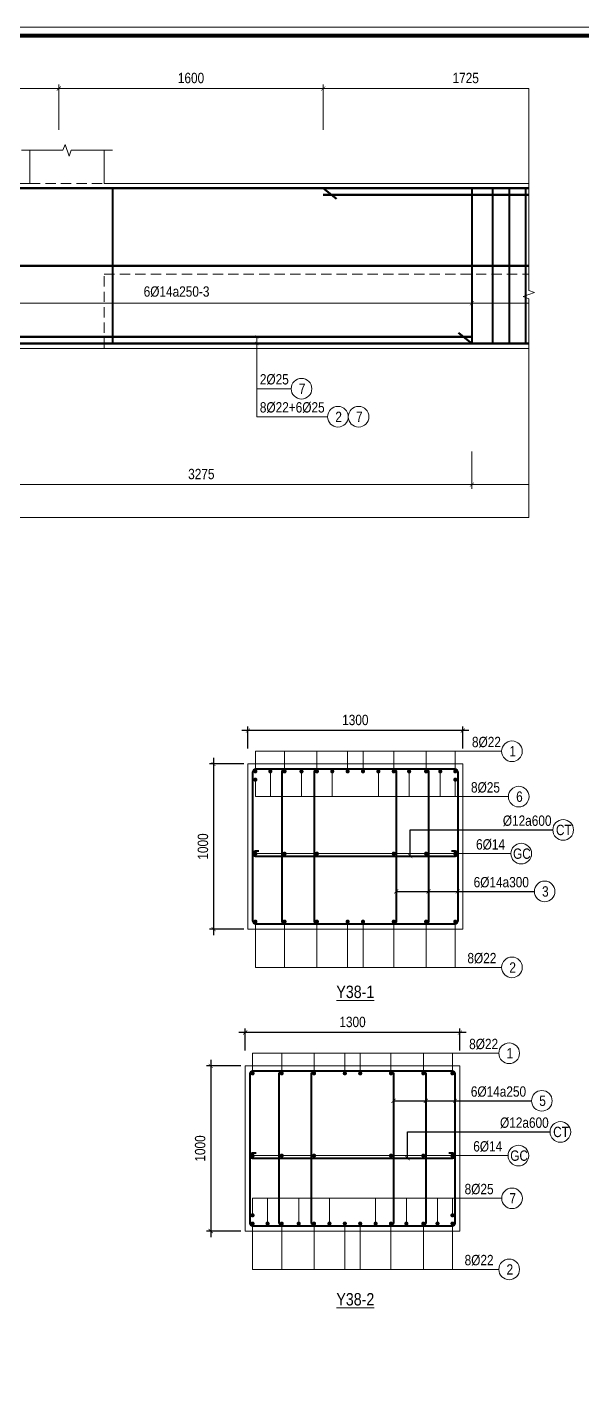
# Model space of a CAD drawing. Header units: millimetres. Extents: x 3014920 to 3563667, y -1638653 to -1356471.
# Drawn here: x 3555869 to 3559227, y -1614271 to -1606064 of the extents above; entities that cross this region are included whole.
import ezdxf
from ezdxf.enums import TextEntityAlignment as Align
from ezdxf.xclip import XClip

# ---------------------------------------------------------------- set-up
doc = ezdxf.new("R2010")
doc.units = ezdxf.units.MM
doc.header["$MEASUREMENT"] = 0
doc.header["$XCLIPFRAME"] = 0
doc.header["$PDMODE"] = 2
doc.linetypes.add('HIDDEN', pattern=[0.375, 0.25, -0.125])
doc.layers.get('0').update_dxf_attribs({"lineweight": 9})
doc.layers.get('Defpoints').update_dxf_attribs({"color": 10, "lineweight": 0})
for name, color, linetype, lineweight in [('CDAI', 21, 'Continuous', 40), ('CTHEP', 50, 'Continuous', 50), ('DBAO', 90, 'Continuous', 13), ('DGIONG', 130, 'Continuous', 13), ('DMo', 9, 'HIDDEN', 9), ('KTH', 154, 'Continuous', 9), ('Net khuat', 8, 'HIDDEN', 13), ('TEXT', 7, 'Continuous', 15)]:
    doc.layers.add(name, color=color, linetype=linetype, lineweight=lineweight)
doc.styles.add('Star-HelCon', font='VHELVCN_0.TTF')
doc.styles.add('TTP-HelCon', font='VHELVCN_0.TTF')
doc.styles.add('VNI-HELVE-CONDENSE', font='VHELVCN_0.TTF')
doc.dimstyles.new('kc-25', dxfattribs={"dimtxt": 62.5, "dimasz": 20, "dimexe": 20, "dimexo": 50, "dimgap": 25, "dimtad": 3, "dimdec": 0, "dimzin": 0, "dimdsep": 46, "dimtxsty": 'VNI-HELVE-CONDENSE', "dimblk": 'DIM', "dimcen": 2.5, "dimclrd": 256, "dimclre": 154, "dimclrt": 7, "dimaunit": 1, "dimadec": 0, "dimazin": 0, "dimtfac": 1, "dimtdec": 0, "dimtix": 1, "dimtmove": 0, "dimatfit": 3, "dimldrblk": 'DOT', "dimfxl": 1, "dimtolj": 1, "dimtzin": 0, "dimarcsym": 0})
doc.dimstyles.new('TTP-25', dxfattribs={"dimscale": 25, "dimtxt": 2.5, "dimasz": 1, "dimexe": 1, "dimexo": 1, "dimgap": 0.09, "dimtad": 0, "dimdec": 4, "dimrnd": 1, "dimzin": 9, "dimdsep": 46, "dimtxsty": 'TTP-HelCon', "dimblk": 'ARCHTICK', "dimcen": 0.09, "dimdle": 1.5, "dimclrd": 256, "dimclre": 256, "dimclrt": 7, "dimadec": 0, "dimazin": 0, "dimtfac": 1, "dimtdec": 4, "dimtmove": 0, "dimatfit": 3, "dimldrblk": 'ARCHTICK', "dimfxl": 1, "dimtvp": 1, "dimtolj": 1, "dimtzin": 0, "dimarcsym": 0})

# ---------------------------------------------------------------- blocks, each defined once
blk = doc.blocks.new('_ArchTick')
at = {"color": 0, "linetype": 'ByBlock', "const_width": 0.15}
blk.add_lwpolyline([(-0.5, -0.5), (0.5, 0.5)], dxfattribs=at)
blk = doc.blocks.new('*D552')
at = {"layer": 'Defpoints', "color": 0, "transparency": 16777216}
for p in [(12225, -1825), (23375, -1825), (12225, -2025)]:
    blk.add_point(p, dxfattribs=at)
at = {"layer": 'KTH', "lineweight": -2, "transparency": 16777216}
for p, q in [((12225, -1850), (12225, -2050)), ((23375, -1850), (23375, -2050)), ((23412.5, -2025), (12187.5, -2025))]:
    blk.add_line(p, q, dxfattribs=at)
at = {"layer": 'KTH', "lineweight": -2, "transparency": 16777216, "xscale": 25, "yscale": 25, "zscale": 25, "rotation": 180}
blk.add_blockref('_ArchTick', (12225, -2025), dxfattribs=at)
at = {"layer": 'KTH', "lineweight": -2, "transparency": 16777216, "xscale": 25, "yscale": 25, "zscale": 25}
blk.add_blockref('_ArchTick', (23375, -2025), dxfattribs=at)
at = {"layer": 'KTH', "color": 7, "transparency": 16777216, "insert": (17800, -1961.1), "char_height": 62.5, "attachment_point": 5, "style": 'TTP-HelCon'}
blk.add_mtext('\\A1;11150', dxfattribs=at)
blk = doc.blocks.new('*D556')
at = {"layer": 'Defpoints', "color": 0, "transparency": 16777216}
for p in [(11924.9, -550), (15500, -550), (15500, -726.4)]:
    blk.add_point(p, dxfattribs=at)
at = {"layer": 'KTH', "lineweight": -2, "transparency": 16777216}
for p, q in [((11924.9, -575), (11924.9, -751.4)), ((15500, -575), (15500, -751.4)), ((11887.4, -726.4), (15537.5, -726.4))]:
    blk.add_line(p, q, dxfattribs=at)
at = {"layer": 'KTH', "lineweight": -2, "transparency": 16777216, "xscale": 25, "yscale": 25, "zscale": 25, "rotation": 180}
blk.add_blockref('_ArchTick', (11924.9, -726.4), dxfattribs=at)
at = {"layer": 'KTH', "lineweight": -2, "transparency": 16777216, "xscale": 25, "yscale": 25, "zscale": 25}
blk.add_blockref('_ArchTick', (15500, -726.4), dxfattribs=at)
at = {"layer": 'KTH', "color": 7, "transparency": 16777216, "insert": (13712.5, -656.5), "char_height": 62.5, "attachment_point": 5, "style": 'TTP-HelCon'}
blk.add_mtext('\\A1;6Þ14a250-3', dxfattribs=at)
blk = doc.blocks.new('*D557')
at = {"layer": 'Defpoints', "color": 0, "transparency": 16777216}
for p in [(13000, 574), (11275, 300), (13000, 300)]:
    blk.add_point(p, dxfattribs=at)
at = {"layer": 'KTH', "lineweight": -2, "transparency": 16777216}
for p, q in [((11275, 325), (11275, 599)), ((13000, 325), (13000, 599)), ((11237.5, 574), (13037.5, 574))]:
    blk.add_line(p, q, dxfattribs=at)
at = {"layer": 'KTH', "lineweight": -2, "transparency": 16777216, "xscale": 25, "yscale": 25, "zscale": 25, "rotation": 180}
blk.add_blockref('_ArchTick', (11275, 574), dxfattribs=at)
at = {"layer": 'KTH', "lineweight": -2, "transparency": 16777216, "xscale": 25, "yscale": 25, "zscale": 25}
blk.add_blockref('_ArchTick', (13000, 574), dxfattribs=at)
at = {"layer": 'KTH', "color": 7, "transparency": 16777216, "insert": (12137.5, 637.8), "char_height": 62.5, "attachment_point": 5, "style": 'TTP-HelCon'}
blk.add_mtext('\\A1;1725', dxfattribs=at)
blk = doc.blocks.new('DIM')
h = blk.add_hatch(color=1)
h.paths.add_polyline_path([(0.49, 0.29, 1), (0.29, 0.49), (-0.19, 0), (0.19, 0)])
h.paths.add_polyline_path([(0.19, 0), (-0.19, 0), (-0.49, -0.29, 1), (-0.29, -0.49)])
at = {"color": 9}
for p, q in [((-0.19, 0), (-1.5, 0)), ((0.19, 0), (1.5, 0))]:
    blk.add_line(p, q, dxfattribs=at)
at = {"color": 1}
for p, q in [((-0.49, -0.29), (0.29, 0.49)), ((-0.29, -0.49), (0.49, 0.29)), ((-0.19, 0), (0.19, 0))]:
    blk.add_line(p, q, dxfattribs=at)
blk.add_arc((-0.39, -0.39), 0.138, 135, 315, dxfattribs=at)
blk = doc.blocks.new('*D559')
at = {"layer": 'Defpoints', "color": 0, "transparency": 16777216}
for p in [(13000, 574), (13000, 300), (14600, 300)]:
    blk.add_point(p, dxfattribs=at)
at = {"layer": 'KTH', "lineweight": -2, "transparency": 16777216}
for p, q in [((13000, 325), (13000, 599)), ((14600, 325), (14600, 599)), ((14637.5, 574), (12962.5, 574))]:
    blk.add_line(p, q, dxfattribs=at)
at = {"layer": 'KTH', "lineweight": -2, "transparency": 16777216, "xscale": 25, "yscale": 25, "zscale": 25, "rotation": 180}
blk.add_blockref('_ArchTick', (13000, 574), dxfattribs=at)
at = {"layer": 'KTH', "lineweight": -2, "transparency": 16777216, "xscale": 25, "yscale": 25, "zscale": 25}
blk.add_blockref('_ArchTick', (14600, 574), dxfattribs=at)
at = {"layer": 'KTH', "color": 7, "transparency": 16777216, "insert": (13800, 637.8), "char_height": 62.5, "attachment_point": 5, "style": 'TTP-HelCon'}
blk.add_mtext('\\A1;1600', dxfattribs=at)
blk = doc.blocks.new('*D561')
at = {"layer": 'Defpoints', "color": 0, "transparency": 16777216}
for p in [(15500, -1600), (20725, -1600), (20725, -1825)]:
    blk.add_point(p, dxfattribs=at)
at = {"layer": 'KTH', "lineweight": -2, "transparency": 16777216}
for p, q in [((15500, -1625), (15500, -1850)), ((20725, -1625), (20725, -1850)), ((15462.5, -1825), (20762.5, -1825))]:
    blk.add_line(p, q, dxfattribs=at)
at = {"layer": 'KTH', "lineweight": -2, "transparency": 16777216, "xscale": 25, "yscale": 25, "zscale": 25, "rotation": 180}
blk.add_blockref('_ArchTick', (15500, -1825), dxfattribs=at)
at = {"layer": 'KTH', "lineweight": -2, "transparency": 16777216, "xscale": 25, "yscale": 25, "zscale": 25}
blk.add_blockref('_ArchTick', (20725, -1825), dxfattribs=at)
at = {"layer": 'KTH', "color": 7, "transparency": 16777216, "insert": (18112.5, -1761.2), "char_height": 62.5, "attachment_point": 5, "style": 'TTP-HelCon'}
blk.add_mtext('\\A1;5225', dxfattribs=at)
blk = doc.blocks.new('*D562')
at = {"layer": 'Defpoints', "color": 0, "transparency": 16777216}
for p in [(12225, -1600), (15500, -1600), (15500, -1825)]:
    blk.add_point(p, dxfattribs=at)
at = {"layer": 'KTH', "lineweight": -2, "transparency": 16777216}
for p, q in [((12225, -1625), (12225, -1850)), ((15500, -1625), (15500, -1850)), ((12187.5, -1825), (15537.5, -1825))]:
    blk.add_line(p, q, dxfattribs=at)
at = {"layer": 'KTH', "lineweight": -2, "transparency": 16777216, "xscale": 25, "yscale": 25, "zscale": 25, "rotation": 180}
blk.add_blockref('_ArchTick', (12225, -1825), dxfattribs=at)
at = {"layer": 'KTH', "lineweight": -2, "transparency": 16777216, "xscale": 25, "yscale": 25, "zscale": 25}
blk.add_blockref('_ArchTick', (15500, -1825), dxfattribs=at)
at = {"layer": 'KTH', "color": 7, "transparency": 16777216, "insert": (13862.5, -1761.2), "char_height": 62.5, "attachment_point": 5, "style": 'TTP-HelCon'}
blk.add_mtext('\\A1;3275', dxfattribs=at)
blk = doc.blocks.new('*D573')
at = {"layer": 'Defpoints', "color": 0, "transparency": 16777216}
for p in [(16325, 574), (14600, 300), (16325, 300)]:
    blk.add_point(p, dxfattribs=at)
at = {"layer": 'KTH', "lineweight": -2, "transparency": 16777216}
for p, q in [((14600, 325), (14600, 599)), ((16325, 325), (16325, 599)), ((14562.5, 574), (16362.5, 574))]:
    blk.add_line(p, q, dxfattribs=at)
at = {"layer": 'KTH', "lineweight": -2, "transparency": 16777216, "xscale": 25, "yscale": 25, "zscale": 25, "rotation": 180}
blk.add_blockref('_ArchTick', (14600, 574), dxfattribs=at)
at = {"layer": 'KTH', "lineweight": -2, "transparency": 16777216, "xscale": 25, "yscale": 25, "zscale": 25}
blk.add_blockref('_ArchTick', (16325, 574), dxfattribs=at)
at = {"layer": 'KTH', "color": 7, "transparency": 16777216, "insert": (15462.5, 637.8), "char_height": 62.5, "attachment_point": 5, "style": 'TTP-HelCon'}
blk.add_mtext('\\A1;1725', dxfattribs=at)
blk = doc.blocks.new('*D574')
at = {"layer": 'Defpoints', "color": 0, "transparency": 16777216}
for p in [(15500, -550), (17125, -550), (15500, -726.4)]:
    blk.add_point(p, dxfattribs=at)
at = {"layer": 'KTH', "lineweight": -2, "transparency": 16777216}
for p, q in [((15500, -575), (15500, -751.4)), ((17125, -575), (17125, -751.4)), ((17162.5, -726.4), (15462.5, -726.4))]:
    blk.add_line(p, q, dxfattribs=at)
at = {"layer": 'KTH', "lineweight": -2, "transparency": 16777216, "xscale": 25, "yscale": 25, "zscale": 25, "rotation": 180}
blk.add_blockref('_ArchTick', (15500, -726.4), dxfattribs=at)
at = {"layer": 'KTH', "lineweight": -2, "transparency": 16777216, "xscale": 25, "yscale": 25, "zscale": 25}
blk.add_blockref('_ArchTick', (17125, -726.4), dxfattribs=at)
at = {"layer": 'KTH', "color": 7, "transparency": 16777216, "insert": (16312.5, -656.5), "char_height": 62.5, "attachment_point": 5, "style": 'TTP-HelCon'}
blk.add_mtext('\\A1;2x5x6Þ14a100-3', dxfattribs=at)
blk = doc.blocks.new('*D582')
at = {"layer": 'Defpoints', "color": 0, "ltscale": 500, "transparency": 16777216}
for p in [(3557205.7, -1610527.6), (3556997.4, -1611527.6), (3557205.7, -1611527.6)]:
    blk.add_point(p, dxfattribs=at)
at = {"layer": 'KTH', "lineweight": -2, "ltscale": 500, "transparency": 16777216}
for p, q in [((3557180.7, -1610527.6), (3556972.4, -1610527.6)), ((3556997.4, -1610490.1), (3556997.4, -1611565.1)), ((3557180.7, -1611527.6), (3556972.4, -1611527.6))]:
    blk.add_line(p, q, dxfattribs=at)
at = {"layer": 'KTH', "lineweight": -2, "ltscale": 500, "transparency": 16777216, "xscale": 25, "yscale": 25, "zscale": 25}
for p, rotation in [((3556997.4, -1610527.6), 90), ((3556997.4, -1611527.6), 270)]:
    blk.add_blockref('_ArchTick', p, dxfattribs=dict(at, rotation=rotation))
at = {"layer": 'KTH', "color": 7, "ltscale": 500, "transparency": 16777216, "insert": (3556933.6, -1611027.6), "char_height": 62.5, "attachment_point": 5, "rotation": 90, "style": 'TTP-HelCon'}
blk.add_mtext('\\A1;1000', dxfattribs=at)
blk = doc.blocks.new('*D583')
at = {"layer": 'Defpoints', "color": 0, "ltscale": 500, "transparency": 16777216}
for p in [(3557205.7, -1610325.3), (3557205.7, -1610458.6), (3558505.7, -1610458.6)]:
    blk.add_point(p, dxfattribs=at)
at = {"layer": 'KTH', "lineweight": -2, "ltscale": 500, "transparency": 16777216}
for p, q in [((3558543.2, -1610325.3), (3557168.2, -1610325.3)), ((3557205.7, -1610433.6), (3557205.7, -1610300.3)), ((3558505.7, -1610433.6), (3558505.7, -1610300.3))]:
    blk.add_line(p, q, dxfattribs=at)
at = {"layer": 'KTH', "lineweight": -2, "ltscale": 500, "transparency": 16777216, "xscale": 25, "yscale": 25, "zscale": 25, "rotation": 180}
blk.add_blockref('_ArchTick', (3557205.7, -1610325.3), dxfattribs=at)
at = {"layer": 'KTH', "lineweight": -2, "ltscale": 500, "transparency": 16777216, "xscale": 25, "yscale": 25, "zscale": 25}
blk.add_blockref('_ArchTick', (3558505.7, -1610325.3), dxfattribs=at)
at = {"layer": 'KTH', "color": 7, "ltscale": 500, "transparency": 16777216, "insert": (3557855.7, -1610261.5), "char_height": 62.5, "attachment_point": 5, "style": 'TTP-HelCon'}
blk.add_mtext('\\A1;1300', dxfattribs=at)
blk = doc.blocks.new('*D584')
at = {"layer": 'Defpoints', "color": 0, "ltscale": 500, "transparency": 16777216}
for p in [(3557188.7, -1612356.9), (3556980.5, -1613356.9), (3557188.7, -1613356.9)]:
    blk.add_point(p, dxfattribs=at)
at = {"layer": 'KTH', "lineweight": -2, "ltscale": 500, "transparency": 16777216}
for p, q in [((3556980.5, -1612319.4), (3556980.5, -1613394.4)), ((3557163.7, -1612356.9), (3556955.5, -1612356.9)), ((3557163.7, -1613356.9), (3556955.5, -1613356.9))]:
    blk.add_line(p, q, dxfattribs=at)
at = {"layer": 'KTH', "lineweight": -2, "ltscale": 500, "transparency": 16777216, "xscale": 25, "yscale": 25, "zscale": 25}
for p, rotation in [((3556980.5, -1612356.9), 90), ((3556980.5, -1613356.9), 270)]:
    blk.add_blockref('_ArchTick', p, dxfattribs=dict(at, rotation=rotation))
at = {"layer": 'KTH', "color": 7, "ltscale": 500, "transparency": 16777216, "insert": (3556916.7, -1612856.9), "char_height": 62.5, "attachment_point": 5, "rotation": 90, "style": 'TTP-HelCon'}
blk.add_mtext('\\A1;1000', dxfattribs=at)
blk = doc.blocks.new('*D585')
at = {"layer": 'Defpoints', "color": 0, "ltscale": 500, "transparency": 16777216}
for p in [(3557188.7, -1612154.6), (3557188.7, -1612287.9), (3558488.7, -1612287.9)]:
    blk.add_point(p, dxfattribs=at)
at = {"layer": 'KTH', "lineweight": -2, "ltscale": 500, "transparency": 16777216}
for p, q in [((3558526.2, -1612154.6), (3557151.2, -1612154.6)), ((3557188.7, -1612262.9), (3557188.7, -1612129.6)), ((3558488.7, -1612262.9), (3558488.7, -1612129.6))]:
    blk.add_line(p, q, dxfattribs=at)
at = {"layer": 'KTH', "lineweight": -2, "ltscale": 500, "transparency": 16777216, "xscale": 25, "yscale": 25, "zscale": 25, "rotation": 180}
blk.add_blockref('_ArchTick', (3557188.7, -1612154.6), dxfattribs=at)
at = {"layer": 'KTH', "lineweight": -2, "ltscale": 500, "transparency": 16777216, "xscale": 25, "yscale": 25, "zscale": 25}
blk.add_blockref('_ArchTick', (3558488.7, -1612154.6), dxfattribs=at)
at = {"layer": 'KTH', "color": 7, "ltscale": 500, "transparency": 16777216, "insert": (3557838.7, -1612090.8), "char_height": 62.5, "attachment_point": 5, "style": 'TTP-HelCon'}
blk.add_mtext('\\A1;1300', dxfattribs=at)
blk = doc.blocks.new('CHG_XX_Khung ten')
blk.add_lwpolyline([(15, 579), (826, 579), (826, 15), (15, 15)], close=True)
at = {"color": 4, "linetype": 'Continuous', "const_width": 1}
blk.add_lwpolyline([(17, 577), (824, 577), (824, 17), (17, 17)], close=True, dxfattribs=at)
blk = doc.blocks.new('2Y-38')
at = {"layer": 'CDAI'}
for points in [[(13324.9293, -30), (13324.9293, -970)], [(15500.00748, -30), (15500.00748, -970)]]:
    blk.add_lwpolyline(points, dxfattribs=at)
at = {"layer": 'CDAI', "elevation": 0}
for points in [[(15624.98074, -30), (15624.98074, -970)], [(15724.98074, -30), (15724.98074, -970)], [(15824.98074, -30), (15824.98074, -970)]]:
    blk.add_lwpolyline(points, dxfattribs=at)
at = {"layer": 'CTHEP'}
for p, q in [((30, -30), (23344.99249, -30)), ((14681.43337, -94.54287), (14600.00748, -30.01737)), ((21749.98499, -70), (14600.00748, -70)), ((23304.99249, -500), (69.99249, -500)), ((15418.58159, -905.49782), (15500.00748, -970.02332))]:
    blk.add_line(p, q, dxfattribs=at)
for points in [[(30, -970), (23344.99249, -970)], [(10749.99249, -930.00595), (15500.00748, -930.00019)]]:
    blk.add_lwpolyline(points, dxfattribs=at)
at = {"layer": 'DBAO', "linetype": 'Continuous'}
for p, q in [((12825, 200), (12825, 0)), ((13274.92181, 200), (13274.92181, 0)), ((7275, 0), (12825, 0)), ((13274.92181, 0), (16074.98074, 0)), ((13274.92181, 0), (13274.92181, 0))]:
    blk.add_line(p, q, dxfattribs=at)
at = {"layer": 'DBAO', "linetype": 'Continuous', "flags": 128}
blk.add_lwpolyline([(23374.99249, 0), (23374.99887, -1000), (7474.98748, -1000)], dxfattribs=at)
at = {"layer": 'DGIONG', "linetype": 'Continuous', "flags": 128}
blk.add_lwpolyline([(13324.92181, 200), (13074.96091, 200), (13062.46091, 165.65653), (13037.46091, 234.34347), (13024.96091, 200), (12774.9925, 200)], dxfattribs=at)
at = {"layer": 'DGIONG'}
for centre in [(14468.70989, -1243.93134), (14689.46174, -1413.91229), (14814.46174, -1413.91229)]:
    blk.add_circle(centre, 62.5, dxfattribs=at)
at = {"layer": 'Net khuat', "ltscale": 250}
for p, q in [((12824.9925, 0), (12825, 0)), ((12825, 0), (13274.92181, 0)), ((13274.91431, 0), (13274.92181, 0)), ((13274.92181, 0), (13274.92931, 0)), ((13274.92181, -549.99251), (23074.99999, -549.99212)), ((13274.92181, -1000), (13274.9223, -549.99212))]:
    blk.add_line(p, q, dxfattribs=at)
at = {"layer": 'TEXT', "style": 'TTP-HelCon'}
for s, p in [('2Þ25', (14216.65386, -1218.07834, 0)), ('8Þ22+6Þ25', (14216.65386, -1388.05934, 0))]:
    blk.add_text(s, height=62.5, dxfattribs=at).set_placement(p)
at = {"layer": 'TEXT', "style": 'Star-HelCon'}
for s, p in [('7', (14472.87656, -1243.93134)), ('2', (14693.6284, -1413.91229)), ('7', (14818.6284, -1413.91229))]:
    blk.add_text(s, height=62.5, dxfattribs=at).set_placement(p, align=Align.MIDDLE)
at = {"layer": 'KTH'}
dim = blk.add_linear_dim(base=(12999.99036, 574.00461), p1=(11274.99249, 300), p2=(12999.99036, 300), angle=180, dimstyle='TTP-25', override={"dimtmove": 1}, dxfattribs=at)
dim.commit()
dim.dimension.update_dxf_attribs({"geometry": '*D557', "text_midpoint": (12137.49142, 637.83794)})
for base, p1, p2, picture, middle in [((12999.99036, 574.00461), (14600.00748, 300), (12999.99036, 300), '*D559', (13799.99892, 637.83794)), ((16324.98074, 574.00461), (14600.00748, 300), (16324.98074, 300), '*D573', (15462.49411, 637.83794)), ((15500.00748, -1825), (12224.99999, -1600), (15500.00748, -1600.00595), '*D562', (13862.50373, -1761.16667)), ((20724.99249, -1825), (15500.00748, -1600.00595), (20724.99249, -1600.00004), '*D561', (18112.49998, -1761.16667)), ((12224.99036, -2024.95574), (23374.99249, -1825.00004), (12224.99036, -1825), '*D552', (17799.99142, -1961.12241))]:
    dim = blk.add_linear_dim(base=base, p1=p1, p2=p2, dimstyle='TTP-25', override={"dimtmove": 1}, dxfattribs=at)
    dim.commit()
    dim.dimension.update_dxf_attribs({"geometry": picture, "text_midpoint": middle})
dim = blk.add_linear_dim(base=(15500.00748, -726.43761), p1=(11924.91431, -549.98684), p2=(15500.00748, -549.99279), text='6Þ14a250-3', dimstyle='TTP-25', override={"dimtmove": 1}, dxfattribs=at)
dim.commit()
dim.dimension.update_dxf_attribs({"geometry": '*D556', "text_midpoint": (13712.46089, -656.52095)})
dim = blk.add_linear_dim(base=(15500.00748, -726.43782), p1=(17124.98074, -549.99241), p2=(15500.00748, -549.99279), angle=180, text='2x5x6Þ14a100-3', dimstyle='TTP-25', override={"dimtmove": 1}, dxfattribs=at)
dim.commit()
dim.dimension.update_dxf_attribs({"geometry": '*D574', "text_midpoint": (16312.49411, -656.52115)})
at = {"layer": 'DGIONG'}
for points in [[(14198.14206, -930), (14198.14183, -1243.93129), (14406.20989, -1243.93129)], [(14198.14201, -970), (14198.14183, -1413.91229), (14626.96174, -1413.91229)]]:
    blk.add_leader(points, dimstyle='kc-25', override={"dimtad": 0, "dimldrblk": 'ArchTick', "dimfxl": 100, "dimarcsym": 1}, dxfattribs=at)

msp = doc.modelspace()

# ---------------------------------------------------------------- linework, layer by layer
at = {"layer": 'CDAI'}
for points in [[(3557254.41615, -1610557.58925), (3558456.91615, -1610557.58925, -0.4142135624), (3558475.66615, -1610576.33925), (3558475.66615, -1611478.83926, -0.4142135624), (3558456.91615, -1611497.58926), (3557254.41615, -1611497.58926, -0.4142135624), (3557235.66615, -1611478.83926), (3557235.66615, -1610576.33925, -0.4142135624)], [(3557430.84472, -1610557.58926), (3558280.48758, -1610557.58926, -0.4142135624), (3558299.23758, -1610576.33926), (3558299.23758, -1611478.83926, -0.4142135624), (3558280.48758, -1611497.58926), (3557430.84472, -1611497.58926, -0.4142135624), (3557412.09472, -1611478.83926), (3557412.09472, -1610576.33926, -0.4142135624)], [(3557626.72384, -1610557.58926), (3558084.60846, -1610557.58926, -0.4142135624), (3558103.35846, -1610576.33926), (3558103.35846, -1611478.83926, -0.4142135624), (3558084.60846, -1611497.58926), (3557626.72384, -1611497.58926, -0.4142135624), (3557607.97384, -1611478.83926), (3557607.97384, -1610576.33926, -0.4142135624)], [(3557237.47297, -1612386.88125), (3558439.97297, -1612386.88125, -0.4142135624), (3558458.72297, -1612405.63125), (3558458.72297, -1613308.13126, -0.4142135624), (3558439.97297, -1613326.88126), (3557237.47297, -1613326.88126, -0.4142135624), (3557218.72297, -1613308.13126), (3557218.72297, -1612405.63125, -0.4142135624)], [(3557413.90154, -1612386.88126), (3558263.5444, -1612386.88126, -0.4142135624), (3558282.2944, -1612405.63126), (3558282.2944, -1613308.13126, -0.4142135624), (3558263.5444, -1613326.88126), (3557413.90154, -1613326.88126, -0.4142135624), (3557395.15154, -1613308.13126), (3557395.15154, -1612405.63126, -0.4142135624)], [(3557609.78066, -1612386.88126), (3558067.66528, -1612386.88126, -0.4142135624), (3558086.41528, -1612405.63126), (3558086.41528, -1613308.13126, -0.4142135624), (3558067.66528, -1613326.88126), (3557609.78066, -1613326.88126, -0.4142135624), (3557591.03066, -1613308.13126), (3557591.03066, -1612405.63126, -0.4142135624)]]:
    msp.add_lwpolyline(points, format="xyb", close=True, dxfattribs=at)
for points in [[(3557272.58614, -1611055.92259), (3557250.66615, -1611055.92259, 0.4142135624), (3557235.66615, -1611070.92259, 0.4142135624), (3557250.66615, -1611085.92259), (3558460.66615, -1611085.92259, 0.4142135624), (3558475.66615, -1611070.92259, 0.4142135624), (3558460.66615, -1611055.92259), (3558438.74616, -1611055.92259)], [(3557255.64296, -1612885.21459), (3557233.72297, -1612885.21459, 0.4142135624), (3557218.72297, -1612900.21459, 0.4142135624), (3557233.72297, -1612915.21459), (3558443.72297, -1612915.21459, 0.4142135624), (3558458.72297, -1612900.21459, 0.4142135624), (3558443.72297, -1612885.21459), (3558421.80298, -1612885.21459)]]:
    msp.add_lwpolyline(points, format="xyb", dxfattribs=at)
at = {"layer": 'CTHEP', "const_width": 12.5}
for points in [[(3557244.41615, -1610572.58925, 1), (3557256.91615, -1610572.58925, 1)], [(3557244.41615, -1610622.58925, 1), (3557256.91615, -1610622.58925, 1)], [(3557335.13044, -1610572.58926, -1), (3557347.63044, -1610572.58926, -1)], [(3557420.84472, -1610572.58926, -1), (3557433.34472, -1610572.58926, -1)], [(3557523.64692, -1610572.58926, -1), (3557536.14692, -1610572.58926, -1)], [(3557616.72384, -1610572.58926, -1), (3557629.22384, -1610572.58926, -1)], [(3557709.80077, -1610572.58926, -1), (3557722.30077, -1610572.58926, -1)], [(3557815.37769, -1610572.58926, 1), (3557802.87769, -1610572.58926, 1)], [(3557895.95461, -1610572.58926, -1), (3557908.45461, -1610572.58926, -1)], [(3557989.03154, -1610572.58926, -1), (3558001.53154, -1610572.58926, -1)], [(3558082.10846, -1610572.58926, -1), (3558094.60846, -1610572.58926, -1)], [(3558187.68538, -1610572.58926, 1), (3558175.18538, -1610572.58926, 1)], [(3558290.48758, -1610572.58926, 1), (3558277.98758, -1610572.58926, 1)], [(3558376.20187, -1610572.58926, 1), (3558363.70187, -1610572.58926, 1)], [(3558454.41615, -1610572.58925, 1), (3558466.91615, -1610572.58925, 1)], [(3558454.41615, -1610622.58925, 1), (3558466.91615, -1610622.58925, 1)], [(3557244.41615, -1611070.92259, 1), (3557256.91615, -1611070.92259, 1)], [(3557420.84472, -1611070.92259, -1), (3557433.34472, -1611070.92259, -1)], [(3557616.72384, -1611070.92259, -1), (3557629.22384, -1611070.92259, -1)], [(3558082.10846, -1611070.92259, -1), (3558094.60846, -1611070.92259, -1)], [(3558290.48758, -1611070.92259, 1), (3558277.98758, -1611070.92259, 1)], [(3558454.41615, -1611070.92259, 1), (3558466.91615, -1611070.92259, 1)], [(3557244.41615, -1611482.58926, 1), (3557256.91615, -1611482.58926, 1)], [(3557420.84472, -1611482.58926, 1), (3557433.34472, -1611482.58926, 1)], [(3557616.72384, -1611482.58926, 1), (3557629.22384, -1611482.58926, 1)], [(3557815.37769, -1611482.58926, -1), (3557802.87769, -1611482.58926, -1)], [(3557895.95461, -1611482.58926, 1), (3557908.45461, -1611482.58926, 1)], [(3558082.10846, -1611482.58926, 1), (3558094.60846, -1611482.58926, 1)], [(3558290.48758, -1611482.58926, -1), (3558277.98758, -1611482.58926, -1)], [(3558454.41615, -1611482.58926, 1), (3558466.91615, -1611482.58926, 1)], [(3557227.47297, -1612401.88125, 1), (3557239.97297, -1612401.88125, 1)], [(3557403.90154, -1612401.88126, -1), (3557416.40154, -1612401.88126, -1)], [(3557599.78066, -1612401.88126, -1), (3557612.28066, -1612401.88126, -1)], [(3557798.43451, -1612401.88126, 1), (3557785.93451, -1612401.88126, 1)], [(3557879.01143, -1612401.88126, -1), (3557891.51143, -1612401.88126, -1)], [(3558065.16528, -1612401.88126, -1), (3558077.66528, -1612401.88126, -1)], [(3558273.5444, -1612401.88126, 1), (3558261.0444, -1612401.88126, 1)], [(3558437.47297, -1612401.88125, 1), (3558449.97297, -1612401.88125, 1)], [(3557227.47297, -1612900.21459, 1), (3557239.97297, -1612900.21459, 1)], [(3557403.90154, -1612900.21459, -1), (3557416.40154, -1612900.21459, -1)], [(3557599.78066, -1612900.21459, -1), (3557612.28066, -1612900.21459, -1)], [(3558065.16528, -1612900.21459, -1), (3558077.66528, -1612900.21459, -1)], [(3558273.5444, -1612900.21459, 1), (3558261.0444, -1612900.21459, 1)], [(3558437.47297, -1612900.21459, 1), (3558449.97297, -1612900.21459, 1)], [(3557227.47297, -1613261.88126, 1), (3557239.97297, -1613261.88126, 1)], [(3557227.47297, -1613311.88126, 1), (3557239.97297, -1613311.88126, 1)], [(3557318.18726, -1613311.88126, 1), (3557330.68726, -1613311.88126, 1)], [(3557403.90154, -1613311.88126, 1), (3557416.40154, -1613311.88126, 1)], [(3557506.70374, -1613311.88126, 1), (3557519.20374, -1613311.88126, 1)], [(3557599.78066, -1613311.88126, 1), (3557612.28066, -1613311.88126, 1)], [(3557692.85759, -1613311.88126, 1), (3557705.35759, -1613311.88126, 1)], [(3557798.43451, -1613311.88126, -1), (3557785.93451, -1613311.88126, -1)], [(3557879.01143, -1613311.88126, 1), (3557891.51143, -1613311.88126, 1)], [(3557972.08836, -1613311.88126, 1), (3557984.58836, -1613311.88126, 1)], [(3558065.16528, -1613311.88126, 1), (3558077.66528, -1613311.88126, 1)], [(3558170.7422, -1613311.88126, -1), (3558158.2422, -1613311.88126, -1)], [(3558273.5444, -1613311.88126, -1), (3558261.0444, -1613311.88126, -1)], [(3558359.25869, -1613311.88126, -1), (3558346.75869, -1613311.88126, -1)], [(3558437.47297, -1613261.88126, 1), (3558449.97297, -1613261.88126, 1)], [(3558437.47297, -1613311.88126, 1), (3558449.97297, -1613311.88126, 1)]]:
    msp.add_lwpolyline(points, format="xyb", close=True, dxfattribs=at)
at = {"layer": 'DBAO', "flags": 128}
for points in [[(3557205.66615, -1610527.58926), (3558505.66615, -1610527.58926)], [(3558505.66615, -1610527.58926), (3558505.66615, -1611527.58926), (3557205.66615, -1611527.58926), (3557205.66615, -1610527.58926)], [(3557188.72297, -1612356.88126), (3558488.72297, -1612356.88126)], [(3558488.72297, -1612356.88126), (3558488.72297, -1613356.88126), (3557188.72297, -1613356.88126), (3557188.72297, -1612356.88126)]]:
    msp.add_lwpolyline(points, dxfattribs=at)
at = {"layer": 'DGIONG'}
for p, q in [((3557250.66615, -1610572.58925), (3557250.66615, -1610450.83926)), ((3557250.66615, -1610450.83926), (3558741.26266, -1610450.83926)), ((3557427.09472, -1610572.58926), (3557427.09472, -1610450.83926)), ((3557622.97384, -1610572.58926), (3557622.97384, -1610450.83926)), ((3557809.12769, -1610572.58926), (3557809.12769, -1610450.83926)), ((3557902.20461, -1610572.58926), (3557902.20461, -1610450.83926)), ((3558088.35846, -1610572.58926), (3558088.35846, -1610450.83926)), ((3558284.23758, -1610572.58926), (3558284.23758, -1610450.83926)), ((3558460.66615, -1610572.58925), (3558460.66615, -1610450.83926)), ((3557250.66615, -1610622.58925), (3557250.66615, -1610725.61826)), ((3557341.38044, -1610572.58926), (3557341.38044, -1610725.61826)), ((3557529.89692, -1610572.58926), (3557529.89692, -1610725.61826)), ((3557716.05077, -1610572.58926), (3557716.05077, -1610725.61826)), ((3557995.28154, -1610572.58926), (3557995.28154, -1610725.61826)), ((3558181.43538, -1610572.58926), (3558181.43538, -1610725.61826)), ((3558369.95187, -1610572.58926), (3558369.95187, -1610725.61826)), ((3558460.66615, -1610622.58925), (3558460.66615, -1610725.61826)), ((3557250.66615, -1610725.61826), (3558782.16819, -1610725.61826)), ((3557250.66615, -1611070.92259), (3558797.22722, -1611070.92259)), ((3557250.66615, -1611759.99108), (3557250.66615, -1611482.58926)), ((3557427.09472, -1611759.99108), (3557427.09472, -1611482.58926)), ((3557622.97384, -1611759.99108), (3557622.97384, -1611482.58926)), ((3557809.12769, -1611482.58926), (3557809.12769, -1611759.99108)), ((3557902.20461, -1611482.58926), (3557902.20461, -1611759.99108)), ((3558088.35846, -1611759.99108), (3558088.35846, -1611482.58926)), ((3558284.23758, -1611759.99108), (3558284.23758, -1611482.58926)), ((3558460.66615, -1611759.99108), (3558460.66615, -1611482.58926)), ((3557250.66615, -1611759.99108), (3558741.26266, -1611759.99108)), ((3557233.72297, -1612401.88125), (3557233.72297, -1612280.13126)), ((3557233.72297, -1612280.13126), (3558724.31948, -1612280.13126)), ((3557410.15154, -1612401.88126), (3557410.15154, -1612280.13126)), ((3557606.03066, -1612401.88126), (3557606.03066, -1612280.13126)), ((3557792.18451, -1612401.88126), (3557792.18451, -1612280.13126)), ((3557885.26143, -1612401.88126), (3557885.26143, -1612280.13126)), ((3558071.41528, -1612401.88126), (3558071.41528, -1612280.13126)), ((3558267.2944, -1612401.88126), (3558267.2944, -1612280.13126)), ((3558443.72297, -1612401.88125), (3558443.72297, -1612280.13126)), ((3557233.72297, -1612900.21459), (3558780.28404, -1612900.21459)), ((3557233.72297, -1613158.85226), (3558741.51698, -1613158.85226)), ((3557233.72297, -1613261.88126), (3557233.72297, -1613158.85226)), ((3557324.43726, -1613311.88126), (3557324.43726, -1613158.85226)), ((3557512.95374, -1613311.88126), (3557512.95374, -1613158.85226)), ((3557699.10759, -1613311.88126), (3557699.10759, -1613158.85226)), ((3557978.33836, -1613311.88126), (3557978.33836, -1613158.85226)), ((3558164.4922, -1613311.88126), (3558164.4922, -1613158.85226)), ((3558353.00869, -1613311.88126), (3558353.00869, -1613158.85226)), ((3558443.72297, -1613261.88126), (3558443.72297, -1613158.85226)), ((3557233.72297, -1613589.28308), (3557233.72297, -1613311.88126)), ((3557410.15154, -1613589.28308), (3557410.15154, -1613311.88126)), ((3557606.03066, -1613589.28308), (3557606.03066, -1613311.88126)), ((3557792.18451, -1613311.88126), (3557792.18451, -1613589.28308)), ((3557885.26143, -1613311.88126), (3557885.26143, -1613589.28308)), ((3558071.41528, -1613589.28308), (3558071.41528, -1613311.88126)), ((3558267.2944, -1613589.28308), (3558267.2944, -1613311.88126)), ((3558443.72297, -1613589.28308), (3558443.72297, -1613311.88126)), ((3557233.72297, -1613589.28308), (3558724.31948, -1613589.28308))]:
    msp.add_line(p, q, dxfattribs=at)
at = {"layer": 'DGIONG', "linetype": 'Continuous', "elevation": 0, "flags": 128}
msp.add_lwpolyline([(3558905.24053, -1609035.41341), (3558905.24062, -1607709.02601), (3558870.89715, -1607696.52601), (3558939.58408, -1607671.52601), (3558905.24062, -1607659.02601), (3558905.24051, -1606436.45306)], dxfattribs=at)
at = {"layer": 'DGIONG'}
for centre in [(3558803.76266, -1610450.83926), (3558844.66819, -1610725.61826), (3559113.51626, -1610927.36179), (3558859.72722, -1611070.92259), (3559001.59299, -1611299.85761), (3558803.76266, -1611759.99108), (3558786.81948, -1612280.13126), (3558984.64981, -1612568.18011), (3559096.57308, -1612756.65379), (3558842.78404, -1612900.21459), (3558804.01698, -1613158.85226), (3558786.81948, -1613589.28308)]:
    msp.add_circle(centre, 62.5, dxfattribs=at)

# ---------------------------------------------------------------- block references
at = {"layer": 'DMo'}
ref = msp.add_blockref('2Y-38', (3543061.15549, -1607010.45767), dxfattribs=at)
XClip(ref).set_block_clipping_path([(-755.962176255, -2629.4460024792), (15844.085004671, 894.6700942358)])

# ---------------------------------------------------------------- texts
at = {"layer": 'TEXT', "style": 'TTP-HelCon'}
for s, p in [('8Þ22', (3558561.62449, -1610425.83926)), ('8Þ25', (3558555.78892, -1610700.61826)), ('Þ12a600', (3558748.43084, -1610902.36179)), ('6Þ14', (3558586.39195, -1611045.92259)), ('6Þ14a300', (3558571.74469, -1611274.85761)), ('8Þ22', (3558534.12449, -1611734.99108)), ('8Þ22', (3558544.68131, -1612255.13126)), ('6Þ14a250', (3558554.80151, -1612543.18011)), ('Þ12a600', (3558731.48766, -1612731.65379)), ('6Þ14', (3558569.44877, -1612875.21459)), ('8Þ25', (3558517.18131, -1613133.85226)), ('8Þ22', (3558517.18131, -1613564.28308))]:
    msp.add_text(s, height=62.5, dxfattribs=at).set_placement(p)
at = {"layer": 'TEXT', "style": 'Star-HelCon'}
for s, p in [('1', (3558807.92933, -1610450.83926)), ('6', (3558848.83485, -1610725.61826)), ('CT', (3559117.68293, -1610927.36179)), ('GC', (3558863.89388, -1611070.92259)), ('3', (3559005.75965, -1611299.85761)), ('2', (3558807.92933, -1611759.99108)), ('1', (3558790.98615, -1612280.13126)), ('5', (3558988.81647, -1612568.18011)), ('CT', (3559100.73975, -1612756.65379)), ('GC', (3558846.9507, -1612900.21459)), ('7', (3558808.18365, -1613158.85226)), ('2', (3558790.98615, -1613589.28308))]:
    msp.add_text(s, height=62.5, dxfattribs=at).set_placement(p, align=Align.MIDDLE)
at = {"layer": 'TEXT', "style": 'TTP-HelCon'}
for s, p in [('%%UY38-1', (3557855.66615, -1611945.57724)), ('%%UY38-2', (3557855.66615, -1613807.76274))]:
    msp.add_text(s, height=75, dxfattribs=at).set_placement(p, align=Align.CENTER)

# ---------------------------------------------------------------- dimensions: what is measured, and where the dimension line sits
at = {"layer": 'KTH', "ltscale": 500}
for base, p1, p2, picture, middle in [((3557205.66615, -1610325.33926), (3558505.66615, -1610458.57731), (3557205.66615, -1610458.57731), '*D583', (3557855.66615, -1610261.50592)), ((3557188.72297, -1612154.63126), (3558488.72297, -1612287.86931), (3557188.72297, -1612287.86931), '*D585', (3557838.72297, -1612090.79792))]:
    dim = msp.add_linear_dim(base=base, p1=p1, p2=p2, dimstyle='TTP-25', dxfattribs=at)
    dim.commit()
    dim.dimension.update_dxf_attribs({"geometry": picture, "text_midpoint": middle})
for base, p1, p2, picture, middle in [((3556997.42851, -1611527.58926), (3557205.66615, -1610527.58926), (3557205.66615, -1611527.58926), '*D582', (3556933.59518, -1611027.58926)), ((3556980.48533, -1613356.88126), (3557188.72297, -1612356.88126), (3557188.72297, -1613356.88126), '*D584', (3556916.652, -1612856.88126))]:
    dim = msp.add_linear_dim(base=base, p1=p1, p2=p2, angle=90, dimstyle='TTP-25', dxfattribs=at)
    dim.commit()
    dim.dimension.update_dxf_attribs({"geometry": picture, "text_midpoint": middle})

# ---------------------------------------------------------------- leaders
at = {"layer": 'DGIONG'}
for points in [[(3558188.35033, -1611085.92259), (3558188.35033, -1610927.36179), (3559051.01626, -1610927.36179)], [(3558103.35846, -1611299.85761), (3558939.09299, -1611299.85761)], [(3558299.23758, -1611299.85761), (3558939.09299, -1611299.85761)], [(3558475.66615, -1611299.85761), (3558939.09299, -1611299.85761)], [(3558086.41528, -1612568.18011), (3558922.14981, -1612568.18011)], [(3558282.2944, -1612568.18011), (3558922.14981, -1612568.18011)], [(3558458.72297, -1612568.18011), (3558922.14981, -1612568.18011)], [(3558171.40715, -1612915.21459), (3558171.40715, -1612756.65379), (3559034.07308, -1612756.65379)]]:
    msp.add_leader(points, dimstyle='TTP-25', dxfattribs=at)

# ---------------------------------------------------------------- next in the draw order: block references
at = {"color": 5, "xscale": 25.92478421704392, "yscale": 25.92478421704392, "zscale": 25.92478421704392}
msp.add_blockref('CHG_XX_Khung ten', (3541864.47199, -1621074.38806), dxfattribs=at)

doc.saveas('drawing.dxf')
